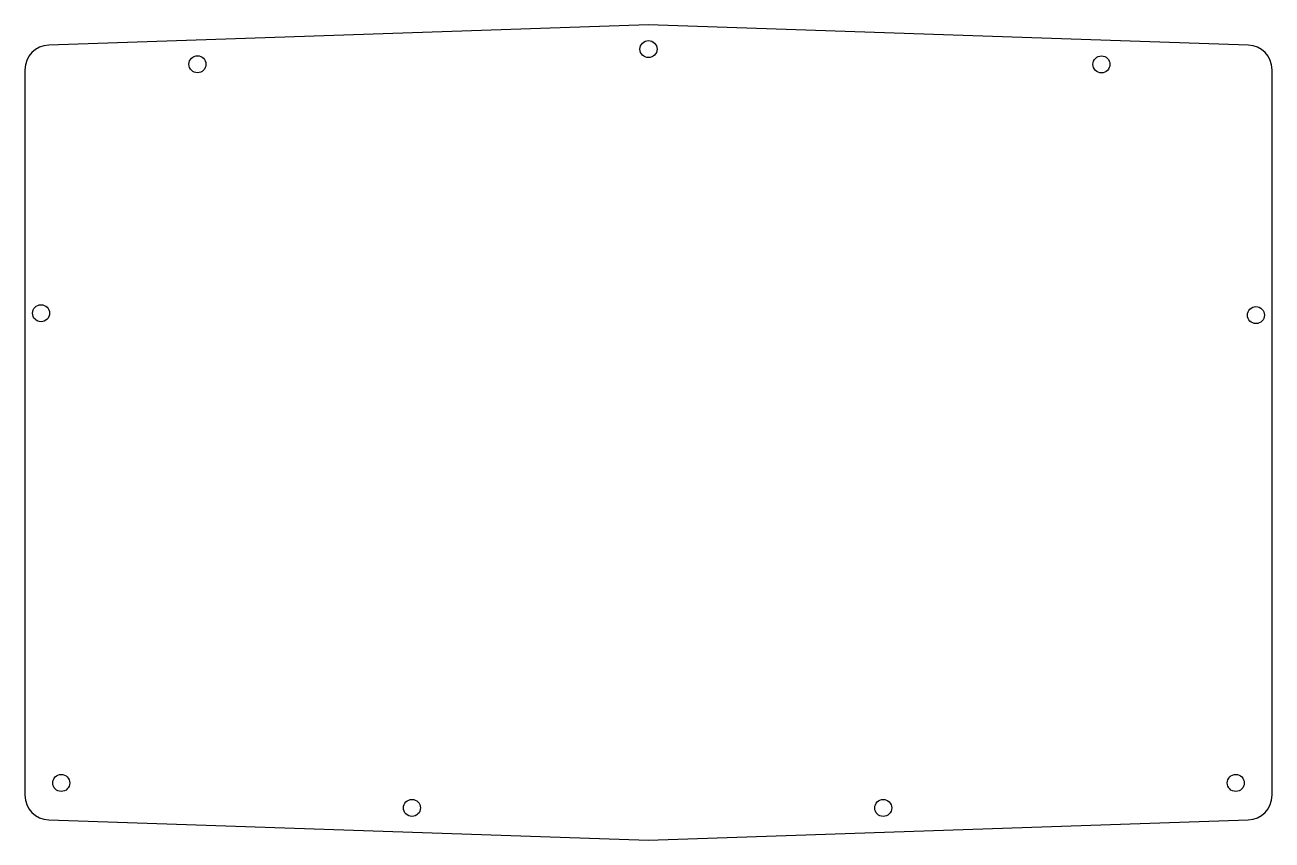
# Model space of a CAD drawing. Header units: millimetres. Extents: x -123 to 123, y -80 to 81.
import ezdxf

# ---------------------------------------------------------------- set-up
doc = ezdxf.new("R2010")
doc.units = ezdxf.units.MM
doc.layers.add('CUTOUTS', color=1, linetype='CONTINUOUS')
doc.layers.add('PERIMETER', color=5, linetype='CONTINUOUS')

msp = doc.modelspace()

# ---------------------------------------------------------------- linework, layer by layer
at = {"layer": 'CUTOUTS'}
for centre in [(0, 76), (-89.1, 73), (89.47, 72.99), (-120, 23.81), (120, 23.44), (-116, -69), (116, -69), (-46.72, -73.93), (46.36, -73.94)]:
    msp.add_circle(centre, 1.68, dxfattribs=at)
at = {"layer": 'PERIMETER'}
msp.add_lwpolyline([(123.17, -71.42), (123.17, 71.92, 0.404406), (118.46, 76.8), (0, 80.78), (-118.46, 76.8, 0.404406), (-123.17, 71.92), (-123.17, -71.42, 0.404406), (-118.46, -76.3), (0, -80.28), (118.46, -76.3, 0.404406)], format="xyb", close=True, dxfattribs=at)

doc.saveas('drawing.dxf')
